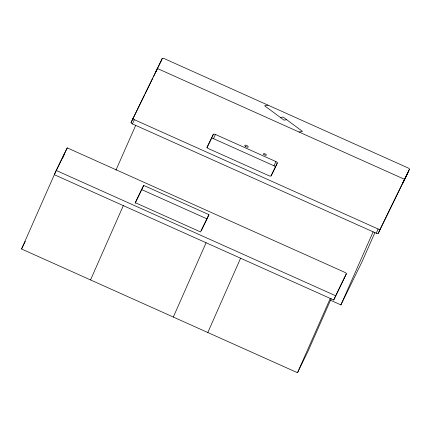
<?xml version="1.0" encoding="UTF-8"?>
<svg xmlns="http://www.w3.org/2000/svg" width="431" height="431" viewBox="0 0 431 431"><rect width="100%" height="100%" fill="white"/><g stroke="black" fill="none" stroke-linecap="round" stroke-linejoin="round"><path stroke-width="0.65" d="M331.191 298.683L307.901 351.491L297.498 372.729L21.55 248.994L56.192 170.45L67.247 147.887L344.919 272.392A1.891 0.738 23.8 0 1 346.319 273.83L333.713 299.981L54.317 174.695L67.247 147.887M62.56 158.371L64.456 154.072M131.083 122.496L162.223 58.514A1.891 0.738 23.8 0 1 164.27 58.627L408.022 167.923A1.891 0.738 23.8 0 1 409.423 169.361L378.283 233.343A1.891 0.738 23.8 0 1 376.231 233.236L132.479 123.934A1.891 0.738 23.8 0 1 131.083 122.496L144.595 94.906M132.479 123.934L134.353 119.689A1.891 0.738 23.8 0 1 132.953 118.25M155.472 72.715L157.342 68.47L404.542 179.318L402.673 183.563M162.223 58.514L160.348 62.759A1.891 0.743 24 0 1 160.601 62.565M115.928 170.186L135.695 125.362M90.537 279.929L123.304 205.63M135.124 203.335L143.701 185.405L208.949 214.665L201.245 230.811M211.465 138.572L213.34 134.327A1.891 0.738 23.8 0 1 215.387 134.434L275.894 161.566A1.891 0.738 23.8 0 1 277.295 163.004L275.425 167.25A1.891 0.738 23.8 0 0 274.024 165.816L213.517 138.68A1.891 0.738 23.8 0 0 211.465 138.572L206.896 147.903M213.517 138.68L215.387 134.434M173.321 317.049L206.088 242.75M274.024 165.816L275.894 161.566M207.812 332.517L240.584 258.217M297.498 372.729L330.265 298.435M333.713 299.981L346.319 273.83M330.469 300.218L340.899 304.895L373.127 231.824M374.873 232.67L362.142 261.531L340.899 304.895M376.231 233.236L378.106 228.985A1.891 0.738 23.8 0 0 380.153 229.098L409.423 169.361M378.283 233.343L380.153 229.098M21.55 248.994L25.305 241.322M145.188 93.71L152.827 78.113M153.414 76.917L160.785 61.768A1.891 0.738 23.8 0 1 160.93 61.622M143.701 185.405L135.248 202.662L200.496 231.921L208.949 214.665M213.34 134.327L207.052 147.16A1.891 0.738 23.8 0 0 208.453 148.598L268.96 175.729A1.891 0.738 23.8 0 0 271.007 175.837L277.295 163.004M271.137 175.999L275.134 167.837M403.109 182.566L407.99 172.61A1.891 0.738 23.8 0 0 407.92 172.179M268.007 105.142L264.586 105.762L284.04 120.152L286.653 119.678M280.436 117.491L283.054 117.016L302.508 131.407L299.087 132.031M134.353 119.689L378.106 228.985M141.826 189.651L207.079 218.91M56.192 170.45L335.587 295.736M407.489 173.17A1.891 0.743 23.6 0 1 407.548 173.607M344.17 277.381A1.891 0.738 23.8 0 1 344.444 278.076M245.379 146.395A1.891 0.738 23.8 0 0 248.245 146.976A1.891 0.738 23.8 0 0 245.945 145.242A1.891 0.738 23.8 0 0 245.379 146.395M263.966 154.61A1.573 0.614 23.8 0 0 266.358 155.101A1.573 0.614 23.8 0 0 264.435 153.651A1.573 0.614 23.8 0 0 263.966 154.61"/></g></svg>
